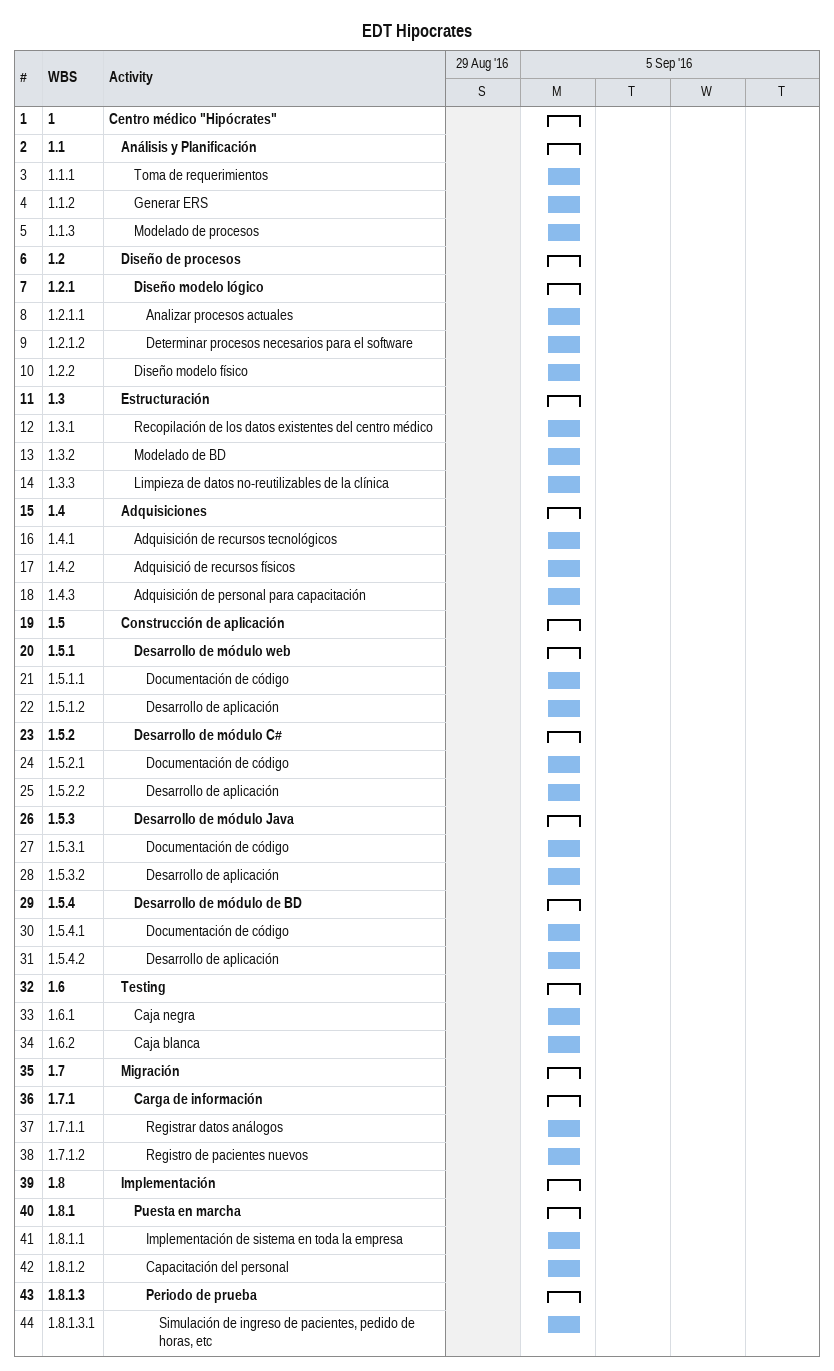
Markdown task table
EDT Hipocrates

| ID | WBS | Task | Start | Finish |
|---|---|---|---|---|
| 1 | 1 | **Centro médico "Hipócrates"** | 2016-09-05 | 2016-09-05 |
| 2 | 1.1 | **Análisis y Planificación** | 2016-09-05 | 2016-09-05 |
| 3 | 1.1.1 | Toma de requerimientos | 2016-09-05 | 2016-09-05 |
| 4 | 1.1.2 | Generar ERS | 2016-09-05 | 2016-09-05 |
| 5 | 1.1.3 | Modelado de procesos | 2016-09-05 | 2016-09-05 |
| 6 | 1.2 | **Diseño de procesos** | 2016-09-05 | 2016-09-05 |
| 7 | 1.2.1 | **Diseño modelo lógico** | 2016-09-05 | 2016-09-05 |
| 8 | 1.2.1.1 | Analizar procesos actuales | 2016-09-05 | 2016-09-05 |
| 9 | 1.2.1.2 | Determinar procesos necesarios para el software | 2016-09-05 | 2016-09-05 |
| 10 | 1.2.2 | Diseño modelo físico | 2016-09-05 | 2016-09-05 |
| 11 | 1.3 | **Estructuración** | 2016-09-05 | 2016-09-05 |
| 12 | 1.3.1 | Recopilación de los datos existentes del centro médico | 2016-09-05 | 2016-09-05 |
| 13 | 1.3.2 | Modelado de BD | 2016-09-05 | 2016-09-05 |
| 14 | 1.3.3 | Limpieza de datos no-reutilizables de la clínica | 2016-09-05 | 2016-09-05 |
| 15 | 1.4 | **Adquisiciones** | 2016-09-05 | 2016-09-05 |
| 16 | 1.4.1 | Adquisición de recursos tecnológicos | 2016-09-05 | 2016-09-05 |
| 17 | 1.4.2 | Adquisició de recursos físicos | 2016-09-05 | 2016-09-05 |
| 18 | 1.4.3 | Adquisición de personal para capacitación | 2016-09-05 | 2016-09-05 |
| 19 | 1.5 | **Construcción de aplicación** | 2016-09-05 | 2016-09-05 |
| 20 | 1.5.1 | **Desarrollo de módulo web** | 2016-09-05 | 2016-09-05 |
| 21 | 1.5.1.1 | Documentación de código | 2016-09-05 | 2016-09-05 |
| 22 | 1.5.1.2 | Desarrollo de aplicación | 2016-09-05 | 2016-09-05 |
| 23 | 1.5.2 | **Desarrollo de módulo C#** | 2016-09-05 | 2016-09-05 |
| 24 | 1.5.2.1 | Documentación de código | 2016-09-05 | 2016-09-05 |
| 25 | 1.5.2.2 | Desarrollo de aplicación | 2016-09-05 | 2016-09-05 |
| 26 | 1.5.3 | **Desarrollo de módulo Java** | 2016-09-05 | 2016-09-05 |
| 27 | 1.5.3.1 | Documentación de código | 2016-09-05 | 2016-09-05 |
| 28 | 1.5.3.2 | Desarrollo de aplicación | 2016-09-05 | 2016-09-05 |
| 29 | 1.5.4 | **Desarrollo de módulo de BD** | 2016-09-05 | 2016-09-05 |
| 30 | 1.5.4.1 | Documentación de código | 2016-09-05 | 2016-09-05 |
| 31 | 1.5.4.2 | Desarrollo de aplicación | 2016-09-05 | 2016-09-05 |
| 32 | 1.6 | **Testing** | 2016-09-05 | 2016-09-05 |
| 33 | 1.6.1 | Caja negra | 2016-09-05 | 2016-09-05 |
| 34 | 1.6.2 | Caja blanca | 2016-09-05 | 2016-09-05 |
| 35 | 1.7 | **Migración** | 2016-09-05 | 2016-09-05 |
| 36 | 1.7.1 | **Carga de información** | 2016-09-05 | 2016-09-05 |
| 37 | 1.7.1.1 | Registrar datos análogos | 2016-09-05 | 2016-09-05 |
| 38 | 1.7.1.2 | Registro de pacientes nuevos | 2016-09-05 | 2016-09-05 |
| 39 | 1.8 | **Implementación** | 2016-09-05 | 2016-09-05 |
| 40 | 1.8.1 | **Puesta en marcha** | 2016-09-05 | 2016-09-05 |
| 41 | 1.8.1.1 | Implementación de sistema en toda la empresa | 2016-09-05 | 2016-09-05 |
| 42 | 1.8.1.2 | Capacitación del personal | 2016-09-05 | 2016-09-05 |
| 43 | 1.8.1.3 | **Periodo de prueba** | 2016-09-05 | 2016-09-05 |
| 44 | 1.8.1.3.1 | Simulación de ingreso de pacientes, pedido de horas, etc | 2016-09-05 | 2016-09-05 |
